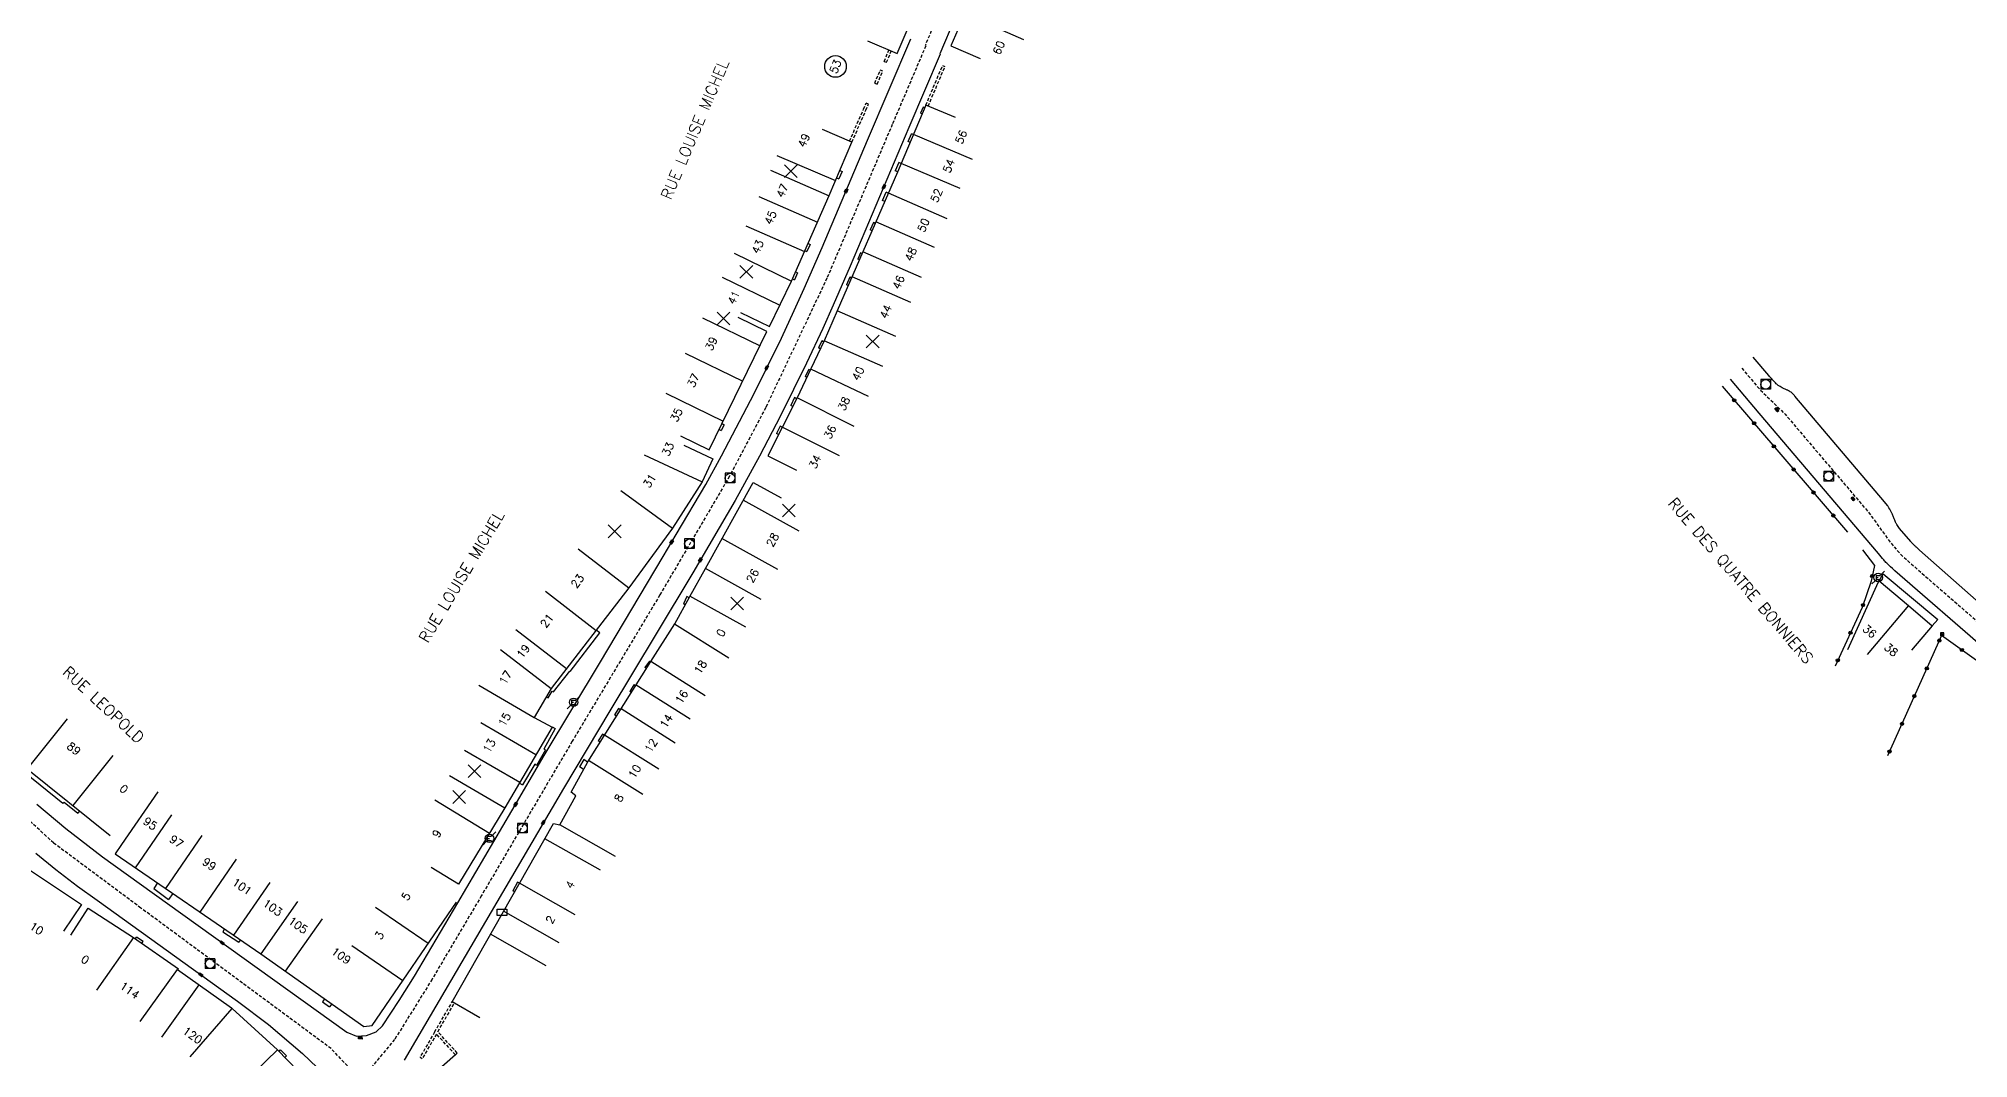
# Model space of a CAD drawing. Header units: millimetres. Extents: x 115000 to 116001, y 121000 to 122001.
# Drawn here: x 115307.8 to 115609.3, y 121630.9 to 121790.2 of the extents above; entities that cross this region are included whole.
import ezdxf
from ezdxf.enums import TextEntityAlignment as Align

# ---------------------------------------------------------------- set-up
doc = ezdxf.new("R2010")
doc.units = ezdxf.units.MM
doc.linetypes.add('DASHED', pattern=[0.75, 0.5, -0.25])
doc.layers.get('0').update_dxf_attribs({"linetype": 'CONTINUOUS'})
for name, color, linetype in [('W0001', 6, 'DASHED'), ('W0008', 7, 'CONTINUOUS'), ('W0100', 7, 'CONTINUOUS'), ('W0112', 1, 'DASHED'), ('W0120', 7, 'CONTINUOUS'), ('W0322', 7, 'CONTINUOUS'), ('W0330', 7, 'CONTINUOUS'), ('W0400', 7, 'CONTINUOUS'), ('W0420', 7, 'CONTINUOUS'), ('W0471', 7, 'CONTINUOUS'), ('W0989', 7, 'CONTINUOUS'), ('W0991', 7, 'CONTINUOUS'), ('W1102', 7, 'CONTINUOUS'), ('W1471', 7, 'CONTINUOUS')]:
    doc.layers.add(name, color=color, linetype=linetype)
doc.styles.get("Standard").update_dxf_attribs({"font": 'romans.shx', "width": 0.85})

# ---------------------------------------------------------------- blocks, each defined once
blk = doc.blocks.new('t322o')
at = {"color": 0, "linetype": 'Continuous'}
for radius in [0.25, 0.15]:
    blk.add_circle((0, 0), radius, dxfattribs=at)
blk = doc.blocks.new('T420')
for p, q in [((0.75, 0.75), (-0.75, 0.75)), ((-0.75, 0.75), (-0.75, -0.75)), ((0.75, 0.75), (0.75, -0.75)), ((0.75, -0.75), (-0.75, -0.75))]:
    blk.add_line(p, q)
blk.add_ellipse((0, 0), major_axis=(-0.53, 0.53), ratio=1, start_param=3.926991, end_param=10.210176)
blk = doc.blocks.new('t330o')
at = {"color": 0, "linetype": 'Continuous'}
for p, q in [((0.25, -0.25), (-0.25, 0.25)), ((-0.25, -0.25), (0.25, 0.25)), ((-0.25, 0.25), (-0.25, -0.25)), ((0.25, 0.25), (-0.25, 0.25)), ((0.25, -0.25), (0.25, 0.25)), ((-0.25, -0.25), (0.25, -0.25)), ((-0.25, -0.25), (-0.25, -0.25))]:
    blk.add_line(p, q, dxfattribs=at)
blk = doc.blocks.new('T471')
for p, q in [((-0.333334, 0.333334), (-0.333334, -0.333334)), ((-0.333334, 0.333334), (0.333334, 0.333334)), ((-0.333334, 0), (0, 0)), ((0.500001, 0.500001), (1.000002, 1.000002)), ((-0.500001, -0.500001), (-1.000002, -1.000002)), ((-0.333334, -0.333334), (0.333334, -0.333334))]:
    blk.add_line(p, q)
blk.add_ellipse((0, 0), major_axis=(0.471405, 0.471405), ratio=1, start_param=5.4977871438, end_param=11.780972451)
blk = doc.blocks.new('T400')
for p, q in [((-0.15, 0.3), (0.15, 0.3)), ((-0.15, -0.25), (-0.15, 0.3)), ((-0.15, 0.15), (0.15, 0.15)), ((-0.15, 0), (0.15, 0)), ((0.15, 0.3), (0.15, -0.25)), ((-0.15, -0.15), (0.15, -0.15)), ((-0.15, -0.25), (-0.15, -0.3)), ((-0.15, -0.3), (0.15, -0.3)), ((0.15, -0.3), (0.15, -0.25))]:
    blk.add_line(p, q)
blk = doc.blocks.new('t991o')
at = {"color": 0, "linetype": 'Continuous'}
for p, q in [((-1, 1), (1, -1)), ((-1, -1), (1, 1))]:
    blk.add_line(p, q, dxfattribs=at)
blk = doc.blocks.new('T1471')
at = {"color": 0, "linetype": 'Continuous', "flags": 128}
blk.add_lwpolyline([(-0.75, -0.5), (-0.75, 0.5), (0.75, 0.5), (0.75, -0.5), (-0.75, -0.5)], dxfattribs=at)

msp = doc.modelspace()

# ---------------------------------------------------------------- linework, layer by layer
at = {"layer": 'W0001'}
for points in [[(115362.75, 121622.63), (115353.5, 121632.42), (115323.78, 121654.39), (115310.13, 121664.55), (115297.43, 121676.4), (115274.99, 121699.41), (115252.69, 121722.33), (115220.71, 121755.1), (115207.73, 121768.47), (115197.78, 121784.03), (115190.56, 121801.15), (115186, 121810.95), (115181.51, 121818.35), (115176.16, 121824.65), (115171.67, 121829.4), (115159.24, 121838.3), (115142.83, 121851.98), (115118.41, 121873.09), (115097.94, 121890.79)], [(115446.39, 121789.07), (115441.16, 121776.81), (115430.95, 121752.77), (115421.39, 121732.58), (115415.73, 121721.84), (115404.85, 121703.3), (115391.16, 121680.44), (115376.98, 121656.33), (115369.27, 121643.27), (115363.42, 121633.85), (115358.12, 121627.52)]]:
    msp.add_lwpolyline(points, dxfattribs=at)
at = {"layer": 'W0001', "flags": 128}
for points in [[(115490.05, 121892.2), (115474.75, 121856.08), (115462.6, 121827.38), (115457.43, 121815.38), (115446.29, 121789.12)], [(115573.86, 121738.74), (115576.79, 121735.3), (115580.62, 121731.56), (115593.76, 121716.1), (115597.08, 121711.49), (115598.7, 121709.62), (115600.78, 121707.76), (115611.11, 121698.77), (115613.67, 121696.79), (115616.37, 121695.14), (115619.35, 121694.01), (115668.3, 121675.66), (115670.18, 121674.89), (115671.25, 121673.99), (115672.58, 121672.83), (115674.16, 121671.89), (115675.4, 121671.43), (115677.48, 121671.22), (115679.22, 121671.15), (115680.61, 121670.86), (115682.47, 121670.22), (115715.71, 121657.76), (115718.07, 121656.98), (115721.41, 121657.05), (115723.54, 121657.29), (115726.08, 121656.72), (115727.44, 121655.59), (115729.05, 121653.24), (115730.24, 121651.89), (115732.04, 121650.67), (115761.53, 121635.31), (115763.27, 121634.24), (115764.51, 121633.16), (115765.72, 121631.49), (115766.57, 121629.83), (115767.25, 121628.43), (115768.21, 121626.84), (115769.47, 121625.49), (115770.67, 121624.48), (115772.33, 121623.33), (115777.83, 121621.08), (115781.92, 121619.1), (115779.09, 121614.68), (115776.7, 121611.08), (115746.81, 121571.41)]]:
    msp.add_lwpolyline(points, dxfattribs=at)
at = {"layer": 'W0008', "flags": 128}
for points in [[(115652.23, 121548.45, -0.000001), (115655.3, 121533.37, -0.000001), (115657, 121525, -0.000046)], [(115479.31, 121811.09), (115472.43, 121813.86), (115466.36, 121816.74), (115465.73, 121817.04, 0.068067), (115464.45, 121817.52, 0.09035), (115463.41, 121817.56, 0.025743), (115462.24, 121817.33, 0.062755), (115461.78, 121817.15, 0.043256), (115461.04, 121816.67, 0.090274), (115460.76, 121816.35, 0.014153), (115460.47, 121815.83, 0.021155), (115460.29, 121815.46), (115448.57, 121787.83)], [(115611.37, 121701.71), (115601.64, 121710.31, -0.002251), (115601.2, 121710.7, -0.003162), (115600.88, 121710.99, -0.017093), (115600.59, 121711.27, -0.013356), (115600.25, 121711.66), (115598.52, 121713.69, -0.029962), (115598.08, 121714.29, -0.051105), (115597.87, 121714.68, -0.001087), (115597.76, 121714.97, -0.000664), (115597.57, 121715.46, -0.000501), (115597.46, 121715.73, 0.00058), (115597.37, 121715.97, 0.027154), (115597.31, 121716.09, 0.003706), (115596.86, 121716.93, 0.036328), (115596.64, 121717.29), (115596.17, 121717.86), (115582.17, 121734.35, 0.03598), (115581.81, 121734.77, 0.062869), (115581.57, 121734.96, 0.006528), (115581.03, 121735.27, 0.022216), (115580.87, 121735.35, 0.01273), (115580.62, 121735.46, -0.013581), (115580.39, 121735.56, -0.021986), (115580.01, 121735.75, -0.023764), (115579.68, 121735.96, -0.033265), (115579.26, 121736.3, -0.026722), (115578.8, 121736.77, -0.001164), (115578.31, 121737.33, -0.002784), (115578.1, 121737.57), (115575.63, 121740.47)], [(115612.32, 121694.46), (115597.8, 121707.07, -0.009646), (115597.69, 121707.17, -0.000893), (115596.52, 121708.26, -0.026456), (115596.04, 121708.77, -0.014569), (115595.23, 121709.78), (115576.58, 121731.69), (115572.08, 121737.01)]]:
    msp.add_lwpolyline(points, format="xyb", dxfattribs=at)
at = {"layer": 'W0008'}
for points in [[(115307.53, 121670.6), (115312.06, 121666.8), (115317.77, 121662.38), (115323.53, 121658.26), (115355.96, 121634.97), (115357.48, 121634.38), (115359.02, 121634.46), (115360.51, 121635.06), (115361.54, 121635.98), (115364.13, 121639.95), (115366.5, 121643.75), (115373.31, 121655.18), (115381.72, 121669.56), (115386.79, 121678.2), (115395.56, 121692.86), (115405.37, 121709.3), (115407.39, 121712.76), (115412.04, 121720.57), (115414.49, 121725.02), (115419.56, 121734.78), (115423.84, 121743.41), (115425.84, 121747.73), (115427.4, 121751.15), (115430.23, 121757.6), (115437.29, 121774.33), (115444.05, 121790.2)], [(115448.65, 121787.78), (115443.76, 121776.32), (115434.6, 121754.65), (115431.95, 121748.58), (115430.31, 121744.9), (115427.74, 121739.49), (115423.7, 121731.28), (115420.44, 121724.99), (115416.63, 121718.03), (115409.98, 121706.74), (115404.3, 121697.24), (115397.03, 121685.17), (115389.8, 121673.08), (115364.9, 121630.6)], [(115307.36, 121662.96), (115310.5, 121660.4), (115313.9, 121657.78), (115316.94, 121655.61), (115338.88, 121639.85), (115343.73, 121636.21), (115349.04, 121631.66), (115353.61, 121627.27)]]:
    msp.add_lwpolyline(points, dxfattribs=at)
at = {"layer": 'W0008', "flags": 128}
msp.add_lwpolyline([(115595.33, 121705.5), (115595.97, 121706.6), (115604.47, 121699.45), (115603.61, 121698.49)], dxfattribs=at)
at = {"layer": 'W0100', "flags": 128}
for points in [[(115437.31, 121789.87), (115441.92, 121787.91), (115443.93, 121792.65), (115445.83, 121797.17), (115447.73, 121801.7), (115449.46, 121805.86), (115451.25, 121810.09), (115452.98, 121814.26), (115454.64, 121818.12), (115454.1, 121819.6), (115439.77, 121825.02), (115438, 121820.35)], [(115469.58, 121807.47), (115471.58, 121812.1), (115463.31, 121816.11), (115461.77, 121815.63), (115458.48, 121808), (115456.36, 121803.1), (115454.54, 121798.9), (115452.48, 121794.08), (115450.29, 121789.09), (115454.87, 121787.08)], [(115590.42, 121694.76), (115595.24, 121705.36), (115595.33, 121705.5), (115599.92, 121701.63), (115603.61, 121698.49), (115600.36, 121694.69)]]:
    msp.add_lwpolyline(points, dxfattribs=at)
at = {"layer": 'W0100'}
for points in [[(115451.01, 121777.88), (115446.4, 121779.82), (115441.99, 121769.34), (115432.56, 121747.68), (115430.5, 121743), (115428.43, 121738.6), (115426.28, 121734.11), (115421.72, 121725.01), (115426.19, 121722.77)], [(115417.47, 121747.42), (115421.96, 121745.22), (115425.43, 121752.33), (115431.29, 121765.68), (115434.85, 121774.03), (115430.25, 121775.99)], [(115408.07, 121728.14), (115412.56, 121725.95), (115421.58, 121744.44), (115417.09, 121746.63)], [(115257.94, 121733.27), (115254.39, 121729.76), (115254.7, 121729.44), (115255.07, 121729.8), (115258.1, 121726.7), (115262.04, 121730.51), (115267.84, 121723.81), (115269.84, 121721.68), (115267.62, 121719.52), (115270.47, 121716.59), (115269.62, 121715.75), (115271.36, 121713.97), (115271.2, 121713.76), (115273.54, 121711.32), (115273.31, 121711.06), (115276.02, 121706.79), (115280.97, 121700.01), (115289.32, 121691.64), (115297.23, 121682.77), (115303.19, 121676.15), (115304.93, 121674.78), (115306.01, 121676.16), (115319, 121665.71)], [(115408.59, 121726.68), (115413.12, 121724.58), (115411.46, 121720.99), (115406.82, 121713.72), (115400.02, 121704.42), (115387.86, 121688.68), (115385.19, 121684.17), (115388.01, 121682.66), (115380.65, 121670.04), (115373.42, 121658.14), (115369.15, 121660.74)], [(115376.74, 121637.24), (115372.39, 121639.71), (115388.22, 121667.6), (115389.22, 121667.38), (115391.7, 121671.94), (115390.98, 121672.51), (115393.6, 121677.25), (115403.45, 121692.88), (115407.17, 121698.77), (115409.54, 121703.08), (115411.96, 121707.43), (115419.41, 121720.89), (115423.79, 121718.46)], [(115297.6, 121666.2), (115314.48, 121654.95), (115311.71, 121650.79)], [(115320.74, 121664.31), (115319.74, 121662.86), (115342.49, 121647.25), (115358.59, 121635.88), (115359.9, 121636.04), (115373.07, 121655.32)], [(115312.83, 121650.17), (115315.55, 121654.36), (115322.65, 121649.76), (115329.65, 121644.87), (115329.48, 121644.81), (115337.92, 121638.79), (115337.91, 121638.79), (115338.03, 121638.68), (115345.12, 121632.23), (115356.31, 121620.65), (115364.93, 121611.12), (115374.49, 121601.06), (115370.87, 121597.61)], [(115372.91, 121631.47), (115367.32, 121626.49), (115405.68, 121584.03), (115409.39, 121587.38)]]:
    msp.add_lwpolyline(points, dxfattribs=at)
at = {"layer": 'W0112'}
for p, q in [((115441.01, 121788.26), (115440.64, 121788.42)), ((115439.66, 121785.12), (115439.29, 121785.28)), ((115439.9, 121786.66), (115440.26, 121786.51)), ((115449.02, 121786), (115449.39, 121785.84)), ((115438.42, 121783.24), (115438.79, 121783.09)), ((115437.44, 121779.97), (115437.08, 121780.13)), ((115369.67, 121635.01), (115372.39, 121639.71)), ((115369.96, 121634.69), (115367.74, 121630.9)), ((115372.91, 121631.47), (115369.96, 121634.69)), ((115373.21, 121631.74), (115372.91, 121631.47)), ((115367.4, 121631.11), (115367.74, 121630.9))]:
    msp.add_line(p, q, dxfattribs=at)
for points in [[(115439.9, 121786.66), (115440.64, 121788.42)], [(115440.26, 121786.51), (115441.01, 121788.26)], [(115438.42, 121783.24), (115439.29, 121785.28)], [(115446.4, 121779.82), (115449.02, 121786)], [(115446.77, 121779.67), (115449.39, 121785.84)], [(115438.79, 121783.09), (115439.66, 121785.12)], [(115434.48, 121774.19), (115436.67, 121779.19), (115437.08, 121780.13)], [(115434.85, 121774.03), (115437.03, 121779.03), (115437.44, 121779.97)], [(115373.21, 121631.74), (115370.16, 121635.06), (115372.74, 121639.51)], [(115369.67, 121635.01), (115367.4, 121631.11)]]:
    msp.add_lwpolyline(points, dxfattribs=at)
at = {"layer": 'W0120'}
for p, q in [((115446.22, 121779.4), (115445.97, 121779.51)), ((115445.83, 121778.47), (115445.58, 121778.58)), ((115443.95, 121774), (115443.64, 121774.13)), ((115444.46, 121775.21), (115444.15, 121775.34)), ((115442.56, 121770.7), (115442.19, 121770.85)), ((115432.47, 121768.46), (115432.83, 121768.31)), ((115432.97, 121769.62), (115433.33, 121769.46)), ((115442.01, 121769.39), (115441.62, 121769.55)), ((115439.99, 121764.75), (115439.62, 121764.91)), ((115440.6, 121766.04), (115440.2, 121766.21)), ((115438.51, 121761.35), (115438.21, 121761.48)), ((115428.01, 121758.2), (115428.32, 121758.06)), ((115438, 121760.18), (115437.68, 121760.32)), ((115427.51, 121757.08), (115427.82, 121756.94)), ((115436.02, 121755.63), (115435.79, 121755.73)), ((115436.46, 121756.64), (115436.22, 121756.75)), ((115425.59, 121752.67), (115425.87, 121752.53)), ((115426.12, 121753.74), (115426.37, 121753.62)), ((115434.8, 121752.81), (115434.53, 121752.93)), ((115434.29, 121751.65), (115434.01, 121751.77)), ((115430.44, 121742.86), (115430.18, 121742.98)), ((115429.92, 121741.76), (115429.65, 121741.89)), ((115427.81, 121737.29), (115427.55, 121737.41)), ((115428.34, 121738.41), (115428.1, 121738.52)), ((115426.2, 121733.95), (115425.87, 121734.12)), ((115425.6, 121732.76), (115425.3, 121732.91)), ((115414.12, 121729.14), (115414.44, 121728.99)), ((115414.57, 121730.07), (115414.91, 121729.9)), ((115423.4, 121728.36), (115423.05, 121728.54)), ((115423.97, 121729.51), (115423.62, 121729.68)), ((115408.82, 121701.76), (115408.52, 121701.93)), ((115409.42, 121702.85), (115409.09, 121703.04)), ((115402.76, 121691.79), (115402.52, 121691.95)), ((115403.4, 121692.81), (115403.21, 121692.93)), ((115401.05, 121689.08), (115400.8, 121689.24)), ((115387.1, 121687.38), (115387.39, 121687.21)), ((115400.42, 121688.08), (115400.18, 121688.23)), ((115388.03, 121682.71), (115388.52, 121682.43)), ((115398.08, 121684.36), (115397.78, 121684.55)), ((115398.7, 121685.35), (115398.38, 121685.55)), ((115395.52, 121680.3), (115395.22, 121680.49)), ((115396.18, 121681.35), (115395.89, 121681.53)), ((115393.57, 121677.2), (115392.95, 121677.59)), ((115382.91, 121673.91), (115383.4, 121673.62)), ((115392.87, 121676.1), (115392.31, 121676.45)), ((115314.21, 121669.57), (115313.93, 121669.22)), ((115326.39, 121658.3), (115325.79, 121657.42)), ((115328.77, 121656.67), (115328.1, 121655.7)), ((115382.17, 121656.94), (115381.89, 121657.1)), ((115382.91, 121658.25), (115382.63, 121658.41)), ((115322.93, 121649.59), (115323.1, 121649.85)), ((115336.85, 121651.12), (115336.56, 121650.69)), ((115323.92, 121648.88), (115324.11, 121649.15)), ((115339.32, 121649.43), (115339.07, 121649.06)), ((115352.48, 121640.19), (115352.15, 121639.73)), ((115353.59, 121639.41), (115353.26, 121638.96)), ((115345.38, 121632), (115345.59, 121632.22)), ((115346.27, 121631.05), (115346.52, 121631.29))]:
    msp.add_line(p, q, dxfattribs=at)
for points in [[(115445.97, 121779.51), (115445.58, 121778.58)], [(115443.64, 121774.13), (115444.15, 121775.34)], [(115442.19, 121770.85), (115441.62, 121769.55)], [(115433.33, 121769.46), (115432.83, 121768.31)], [(115439.62, 121764.91), (115440.2, 121766.21)], [(115438.21, 121761.48), (115437.68, 121760.32)], [(115428.32, 121758.06), (115427.82, 121756.94)], [(115436.22, 121756.75), (115435.79, 121755.73)], [(115426.37, 121753.62), (115425.87, 121752.53)], [(115434.53, 121752.93), (115434.01, 121751.77)], [(115430.18, 121742.98), (115429.65, 121741.89)], [(115428.1, 121738.52), (115427.55, 121737.41)], [(115425.87, 121734.12), (115425.3, 121732.91)], [(115414.91, 121729.9), (115414.44, 121728.99)], [(115423.62, 121729.68), (115423.05, 121728.54)], [(115409.09, 121703.04), (115408.52, 121701.93)], [(115387.39, 121687.21), (115388.04, 121688.28), (115388.26, 121688.15), (115390.77, 121691.41), (115390.84, 121691.36), (115395.46, 121697.38), (115394.91, 121697.81)], [(115403.21, 121692.93), (115402.52, 121691.95)], [(115400.8, 121689.24), (115400.18, 121688.23)], [(115398.38, 121685.55), (115397.78, 121684.55)], [(115388.52, 121682.43), (115386.7, 121679.23), (115386.99, 121679.08), (115385.59, 121676.68), (115385.31, 121676.85), (115383.4, 121673.62)], [(115395.89, 121681.53), (115395.22, 121680.49)], [(115392.95, 121677.59), (115392.31, 121676.45)], [(115305.58, 121675.62), (115311.59, 121670.77), (115311.77, 121670.94), (115313.93, 121669.22)], [(115325.79, 121657.42), (115328.1, 121655.7)], [(115382.63, 121658.41), (115381.89, 121657.1)], [(115324.11, 121649.15), (115323.1, 121649.85)], [(115336.56, 121650.69), (115339.07, 121649.06)], [(115352.15, 121639.73), (115353.26, 121638.96)], [(115345.59, 121632.22), (115346.52, 121631.29)]]:
    msp.add_lwpolyline(points, dxfattribs=at)
at = {"layer": 'W0322', "flags": 128}
for points in [[(115570.8, 121735.92), (115590.39, 121713.11)], [(115592.73, 121710.34), (115594.58, 121707.91), (115594.09, 121705.44), (115592.68, 121701.36), (115588.43, 121692.17)], [(115644.25, 121581.52), (115642.27, 121598.64), (115640.84, 121607.11), (115638.59, 121621.16), (115636.99, 121632.25), (115634.64, 121648.71), (115633.13, 121657.63), (115630.17, 121669.68), (115627.84, 121676.23), (115625.62, 121679.81), (115622.55, 121683.41), (115618.79, 121687.06), (115613.84, 121690.72), (115605.07, 121696.95), (115596.64, 121678.15)]]:
    msp.add_lwpolyline(points, dxfattribs=at)
at = {"layer": 'W1102'}
for p, q in [((115453.69, 121771.35), (115444.47, 121775.23)), ((115423.1, 121771.97), (115432.29, 121768.04)), ((115451.77, 121766.8), (115442.55, 121770.68)), ((115422.12, 121769.68), (115431.28, 121765.66)), ((115420.31, 121765.56), (115429.47, 121761.54)), ((115449.73, 121762.07), (115440.56, 121766.06)), ((115447.78, 121757.58), (115438.61, 121761.57)), ((115418.3, 121760.97), (115427.46, 121756.95)), ((115416.44, 121756.71), (115425.43, 121752.32)), ((115445.73, 121752.89), (115436.57, 121756.88)), ((115414.6, 121752.93), (115423.59, 121748.55)), ((115444.04, 121749), (115434.88, 121752.99)), ((115411.52, 121746.61), (115420.5, 121742.23)), ((115441.74, 121743.7), (115432.57, 121747.69)), ((115439.66, 121738.98), (115430.51, 121743.01)), ((115408.82, 121741.09), (115417.81, 121736.71)), ((115437.44, 121734.28), (115428.42, 121738.59)), ((115405.77, 121734.84), (115414.76, 121730.46)), ((115435.22, 121729.63), (115426.28, 121734.11)), ((115432.91, 121725.01), (115423.96, 121729.49)), ((115402.39, 121725.2), (115411.46, 121720.99)), ((115398.74, 121719.62), (115406.82, 121713.71)), ((115426.62, 121713.26), (115417.87, 121718.1)), ((115392.09, 121710.52), (115400.01, 121704.4)), ((115423.3, 121707.26), (115414.55, 121712.1)), ((115420.7, 121702.57), (115411.96, 121707.43)), ((115386.97, 121703.88), (115394.88, 121697.77)), ((115418.29, 121698.24), (115409.55, 121703.1)), ((115382.35, 121697.91), (115390.27, 121691.79)), ((115415.61, 121693.41), (115407.16, 121698.76)), ((115379.96, 121694.8), (115387.87, 121688.69)), ((115411.91, 121687.55), (115403.46, 121692.9)), ((115376.55, 121689.21), (115385.19, 121684.17)), ((115409.59, 121683.87), (115401.13, 121689.21)), ((115312.28, 121683.95), (115306.01, 121676.16)), ((115376.86, 121683.39), (115385.5, 121678.36)), ((115407.24, 121680.15), (115398.79, 121685.49)), ((115404.68, 121676.08), (115396.22, 121681.41)), ((115319.42, 121678.21), (115313.15, 121670.42)), ((115374.33, 121679.06), (115382.97, 121674.03)), ((115402.18, 121672.11), (115393.72, 121677.45)), ((115372.01, 121675.08), (115380.65, 121670.04)), ((115326.4, 121672.56), (115320.74, 121664.31)), ((115369.71, 121671.29), (115378.25, 121666.1)), ((115328.57, 121668.93), (115322.91, 121660.68)), ((115333.28, 121665.7), (115327.62, 121657.45)), ((115395.56, 121660.28), (115386.86, 121665.21)), ((115397.91, 121662.44), (115389.22, 121667.38)), ((115338.66, 121662.01), (115333, 121653.76)), ((115343.93, 121658.39), (115338.27, 121650.14)), ((115391.61, 121653.32), (115382.92, 121658.26)), ((115348.26, 121655.42), (115342.49, 121647.25)), ((115352.1, 121652.71), (115346.33, 121644.54)), ((115360.41, 121654.52), (115368.67, 121648.88)), ((115389.13, 121648.95), (115380.43, 121653.88)), ((115316.92, 121641.57), (115322.66, 121649.76)), ((115387.09, 121645.35), (115378.39, 121650.28)), ((115356.75, 121648.52), (115364.71, 121643.09)), ((115323.67, 121636.67), (115329.48, 121644.81)), ((115327.07, 121634.24), (115332.88, 121642.38)), ((115331.46, 121631.14), (115338.03, 121638.68)), ((115337.94, 121625.27), (115345.14, 121632.22))]:
    msp.add_line(p, q, dxfattribs=at)
at = {"layer": 'W1102', "flags": 128}
for points in [[(115452.48, 121794.08), (115461.64, 121790.06)], [(115599.92, 121701.63), (115593.44, 121694.02)]]:
    msp.add_lwpolyline(points, dxfattribs=at)
at = {"layer": 'W1102'}
msp.add_circle((115432.29, 121785.86), 1.69, dxfattribs=at)

# ---------------------------------------------------------------- block references
at = {"layer": 'W0322'}
for p, rotation in [((115572.69, 121733.71), 310.6626017631739), ((115575.79, 121730.11), 310.6626017631739), ((115578.88, 121726.51), 310.6626017631739), ((115581.98, 121722.9), 310.6626017631739), ((115585.07, 121719.3), 310.6626017631739), ((115588.17, 121715.7), 310.6626017631739), ((115594.25, 121706.25), 258.6560538355205), ((115592.81, 121701.73), 251.0015117012796), ((115590.85, 121697.4), 245.1915941568733), ((115604.72, 121696.17), 245.8388760897878), ((115608.24, 121694.7), 144.5959888184237), ((115588.86, 121693.09), 245.1915941568733), ((115602.78, 121691.83), 245.8388760897878), ((115600.83, 121687.5), 245.8388760897878), ((115598.89, 121683.16), 245.8388760897878), ((115596.94, 121678.83), 245.8388760897878)]:
    msp.add_blockref('t322o', p, dxfattribs=dict(at, rotation=rotation))
at = {"layer": 'W0330'}
msp.add_blockref('t330o', (115605.16, 121697.14), dxfattribs=at)
at = {"layer": 'W0400'}
for p, rotation in [((115439.86, 121767.09), 157.0973006844739), ((115433.95, 121766.43), 337.5572734388057), ((115421.56, 121738.82), 333.55629629369), ((115579.35, 121732.27), 40.36816130721618), ((115591.24, 121718.32), 40.36816130722249), ((115406.69, 121711.55), 328.982387917328), ((115411.18, 121708.78), 149.7436588615757), ((115382.32, 121670.57), 329.282003234746), ((115386.65, 121667.71), 149.1891624096714), ((115336.47, 121648.96), 234.1856946738381), ((115333.14, 121643.97), 55.40371240810671), ((115358.07, 121634.11), 92.49781606044054)]:
    msp.add_blockref('T400', p, dxfattribs=dict(at, rotation=rotation))
at = {"layer": 'W0420'}
for p in [(115577.59, 121736.2), (115415.81, 121721.55), (115587.42, 121721.85), (115409.47, 121711.29), (115383.37, 121666.87), (115334.59, 121645.7)]:
    msp.add_blockref('T420', p, dxfattribs=at)
at = {"layer": 'W0471'}
for p in [(115595.18, 121706.02), (115391.38, 121686.53), (115378.23, 121665.27)]:
    msp.add_blockref('T471', p, dxfattribs=at)
at = {"layer": 'W0991'}
for p in [(115425.3, 121769.49), (115418.35, 121753.78), (115414.79, 121746.48), (115438.1, 121742.88), (115424.99, 121716.5), (115397.79, 121713.23), (115416.94, 121701.97), (115375.88, 121675.77), (115373.49, 121671.74)]:
    msp.add_blockref('t991o', p, dxfattribs=at)
at = {"layer": 'W1471'}
msp.add_blockref('T1471', (115380.18, 121653.73), dxfattribs=at)

# ---------------------------------------------------------------- texts
at = {"layer": 'W0989'}
for s, rotation, p in [('RUE LOUISE MICHEL', 66.9885, (115410.32, 121776.04)), ('RUE LOUISE MICHEL', 59.0875, (115373.86, 121706.19)), ('RUE DES QUATRE BONNIERS', 310.6626, (115573.65, 121705.48)), ('RUE LEOPOLD', 316.9794, (115317.94, 121686.15))]:
    msp.add_text(s, height=1.75, rotation=rotation, dxfattribs=at).set_placement(p, align=Align.MIDDLE)
at = {"layer": 'W0991'}
for s, rotation, p in [('60', 66.5752, (115457.8, 121788.79)), ('53', 68.2548, (115432.29, 121785.86)), ('49', 66.8829, (115427.36, 121774.31)), ('56', 67.1873, (115451.91, 121774.86)), ('54', 67.184, (115450, 121770.33)), ('47', 66.3143, (115423.98, 121766.46)), ('52', 66.4899, (115448.05, 121765.72)), ('45', 66.316, (115422.14, 121762.25)), ('50', 66.4855, (115446.03, 121761.07)), ('43', 66.319, (115420.14, 121757.69)), ('48', 66.4828, (115444.05, 121756.54)), ('46', 66.4818, (115442.14, 121752.15)), ('41', 64.0035, (115416.39, 121749.77)), ('44', 66.4811, (115440.15, 121747.57)), ('39', 64.0024, (115412.88, 121742.56)), ('37', 64.0009, (115410.08, 121736.82)), ('40', 64.7278, (115435.83, 121737.89)), ('38', 64.4534, (115433.6, 121733.19)), ('35', 63.9975, (115407.45, 121731.43)), ('36', 63.4098, (115431.43, 121728.76)), ('33', 65.116, (115406.11, 121726.09)), ('34', 63.4074, (115429.1, 121724.12)), ('31', 57.4784, (115403.25, 121721.14)), ('28', 61.0193, (115422.45, 121711.91)), ('26', 61.0206, (115419.34, 121706.3)), ('23', 52.3243, (115391.98, 121705.47)), ('21', 52.3237, (115387.2, 121699.27)), ('0', 61.1769, (115414.4, 121697.39)), ('36', 319.5349, (115593.84, 121697.62)), ('19', 52.3253, (115383.52, 121694.5)), ('38', 319.5349, (115597.21, 121694.72)), ('18', 57.6838, (115411.19, 121692.03)), ('17', 59.3268, (115380.74, 121690.39)), ('16', 57.7805, (115408.25, 121687.38)), ('15', 59.7747, (115380.59, 121683.84)), ('14', 57.7812, (115405.86, 121683.59)), ('89', 321.1803, (115313.31, 121679.28)), ('13', 59.7753, (115378.2, 121679.74)), ('12', 57.7843, (115403.46, 121679.77)), ('10', 57.7835, (115400.92, 121675.74)), ('0', 321.1794, (115321.12, 121672.99)), ('8', 61.0308, (115398.46, 121671.58)), ('95', 325.5416, (115325.24, 121667.58)), ('97', 325.542, (115329.33, 121664.77)), ('9', 58.7144, (115370.01, 121666.01)), ('99', 325.5421, (115334.47, 121661.24)), ('101', 325.5405, (115339.58, 121657.74)), ('103', 325.5451, (115344.37, 121654.45)), ('5', 55.6861, (115365.19, 121656.21)), ('4', 60.4292, (115390.82, 121658.01)), ('110', 326.321, (115307.04, 121651.5)), ('105', 324.763, (115348.33, 121651.7)), ('2', 60.4284, (115387.74, 121652.58)), ('3', 55.6854, (115361.05, 121650.13)), ('0', 327.0846, (115315.08, 121646.32)), ('109', 324.7551, (115355.08, 121646.93)), ('114', 324.5097, (115322.02, 121641.53)), ('120', 324.5104, (115331.86, 121634.51))]:
    msp.add_text(s, height=1.25, rotation=rotation, dxfattribs=at).set_placement(p, align=Align.MIDDLE)

doc.saveas('drawing.dxf')
